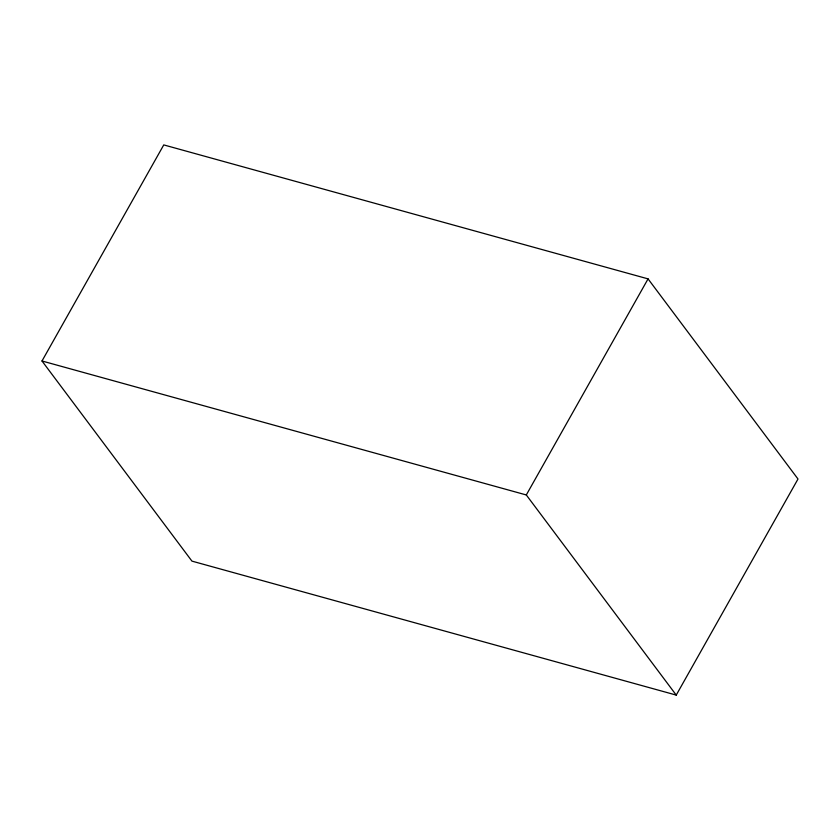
<?xml version="1.0" encoding="UTF-8"?>
<svg xmlns="http://www.w3.org/2000/svg" width="840" height="840" viewBox="0 0 840 840"><rect width="100%" height="100%" fill="white"/><g stroke="black" fill="none" stroke-linecap="round" stroke-linejoin="round"><path stroke-width="1.26" d="M42 360.99L163.758 144.91L648.06 278.88L798 479.01L676.242 695.09L191.94 561.12L42 360.99L526.302 494.959L676.242 695.09M526.302 494.959L648.06 278.88"/></g></svg>
